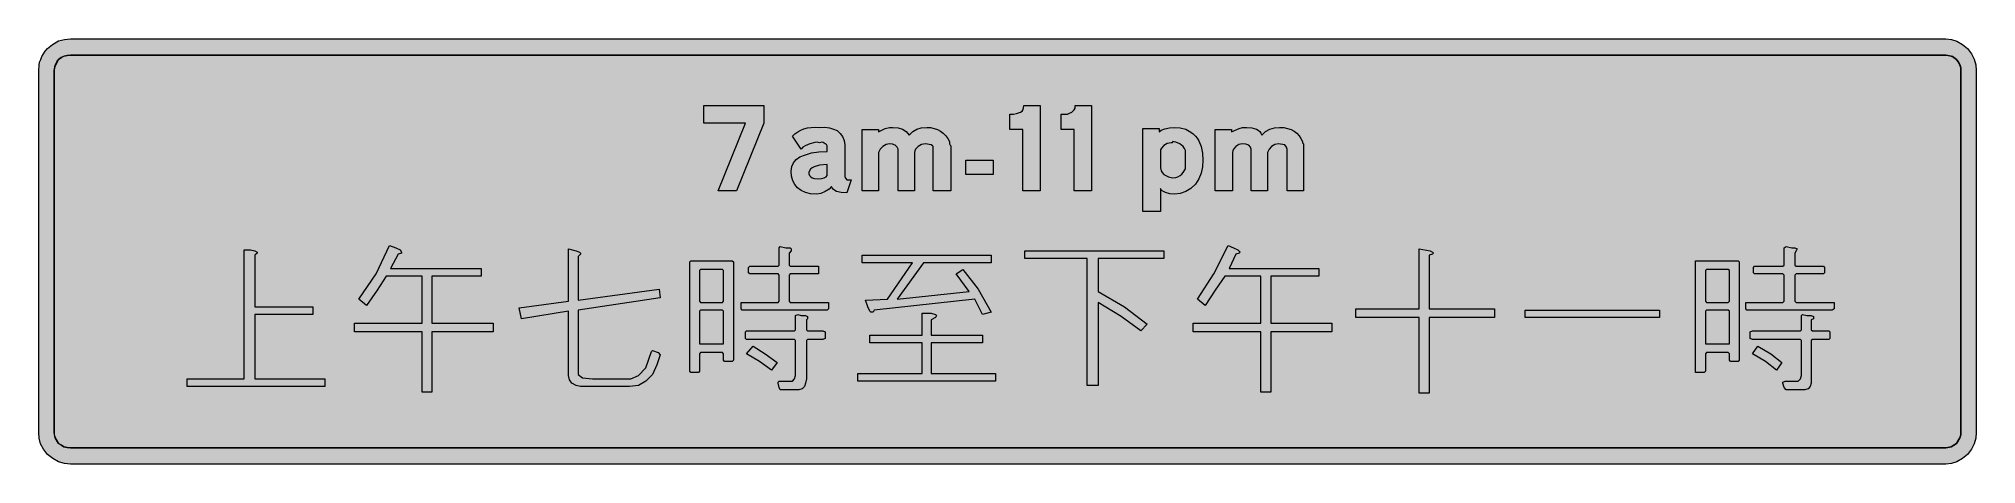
# Model space of a CAD drawing. Header units: metres. Extents: x 18 to 551, y 78 to 195.
import ezdxf

# ---------------------------------------------------------------- set-up
doc = ezdxf.new("R2010")
doc.units = ezdxf.units.M
doc.layers.add('FILL_BLACK_000000', color=7, linetype='Continuous', true_color=0x000000)
doc.layers.add('FILL_PINK_E1E1E1', color=7, linetype='Continuous', true_color=0xe1e1e1)

msp = doc.modelspace()

# ---------------------------------------------------------------- hatches: boundary and pattern name
at = {"layer": 'FILL_BLACK_000000', "true_color": 0x000000}
h = msp.add_hatch(color=7, dxfattribs=at)
h.dxf.hatch_style = 1
h.paths.add_polyline_path([(25.47, 78.59), (23.83, 79.09), (22.24, 79.94), (20.79, 81.12), (19.66, 82.52), (18.91, 84.01), (18.51, 85.55), (18.39, 87.12), (18.39, 186.42), (18.47, 187.92), (18.64, 188.7), (18.99, 189.42), (19.27, 190.27), (19.66, 191.03), (20.17, 191.74), (20.79, 192.42), (22.18, 193.58), (23.79, 194.52), (25.44, 194.93), (27.09, 195.12), (542.19, 195.12), (543.76, 194.95), (545.3, 194.44), (546.79, 193.6), (548.19, 192.42), (549.32, 191.02), (550.06, 189.53), (550.47, 187.99), (550.59, 186.42), (550.59, 87.12), (550.47, 85.55), (550.06, 84.01), (549.32, 82.52), (548.19, 81.12), (546.79, 79.94), (545.3, 79.09), (543.76, 78.59), (542.19, 78.42), (27.09, 78.42), (25.47, 78.59)])
h.paths.add_polyline_path([(543.69, 83.22), (545.19, 84.12), (546.09, 85.62), (546.35, 86.48), (546.39, 87.12), (546.39, 186.42), (546.35, 187.17), (546.09, 187.92), (545.64, 188.78), (545.19, 189.42), (544.44, 189.98), (544.09, 190.22), (543.69, 190.32), (542.83, 190.58), (542.19, 190.62), (27.09, 190.62), (26.19, 190.56), (25.33, 190.36), (24.52, 189.99), (23.79, 189.42), (22.97, 187.92), (22.69, 187.14), (22.59, 186.42), (22.59, 87.12), (22.59, 86.82), (22.59, 86.52), (22.85, 86.07), (22.89, 85.62), (23.79, 84.12), (24.65, 83.67), (25.29, 83.22), (26.19, 82.96), (27.09, 82.92), (542.19, 82.92), (542.83, 82.96), (543.69, 83.22)], flags=16)
h = msp.add_hatch(color=7, dxfattribs=at)
h.dxf.hatch_style = 1
h.paths.add_polyline_path([(210.09, 153.42), (204.99, 153.42), (212.49, 172.02), (201.09, 172.02), (201.09, 176.82), (217.59, 176.82), (217.59, 172.02), (210.09, 153.42)])
h = msp.add_hatch(color=7, dxfattribs=at)
h.dxf.hatch_style = 1
h.paths.add_polyline_path([(285.09, 170.22), (285.09, 174.42), (286.11, 174.47), (286.93, 174.61), (288.09, 175.02), (288.48, 175.3), (288.76, 175.69), (288.93, 176.2), (288.99, 176.82), (293.49, 176.82), (293.49, 153.42), (288.69, 153.42), (288.69, 170.22), (285.09, 170.22)])
h = msp.add_hatch(color=7, dxfattribs=at)
h.dxf.hatch_style = 1
h.paths.add_polyline_path([(299.19, 170.22), (299.19, 174.42), (300.99, 174.42), (301.48, 174.72), (302.19, 175.02), (302.79, 175.62), (303.05, 176.11), (303.09, 176.82), (307.59, 176.82), (307.59, 153.42), (302.79, 153.42), (302.79, 170.22), (299.19, 170.22)])
h = msp.add_hatch(color=7, dxfattribs=at)
h.dxf.hatch_style = 1
h.paths.add_polyline_path([(226.86, 169.6), (227.68, 170.05), (228.58, 170.41), (229.54, 170.67), (230.58, 170.82), (231.69, 170.88), (232.89, 170.82), (234.36, 170.89), (235.63, 170.71), (236.73, 170.36), (237.69, 169.92), (238.52, 169.18), (239.19, 168.31), (239.63, 167.26), (239.79, 166.02), (239.79, 157.32), (239.98, 156.87), (240.39, 156.42), (241.59, 156.42), (240.39, 152.82), (238.76, 152.93), (237.5, 153.27), (237.02, 153.52), (236.64, 153.83), (236.36, 154.2), (236.19, 154.62), (235.49, 153.91), (234.43, 153.23), (233.19, 152.72), (231.99, 152.52), (230.4, 152.63), (229.01, 152.96), (227.83, 153.49), (226.85, 154.21), (226.09, 155.11), (225.54, 156.19), (225.2, 157.43), (225.09, 158.82), (225.25, 160.06), (225.73, 161.11), (226.48, 161.98), (227.49, 162.72), (228.96, 163.33), (230.68, 163.81), (232.68, 164.11), (234.99, 164.22), (234.99, 164.82), (234.91, 165.79), (234.74, 166.09), (234.39, 166.32), (233.87, 166.69), (233.46, 166.74), (232.89, 166.62), (232.22, 166.74), (231.54, 166.69), (230.19, 166.32), (228.88, 165.79), (228.29, 165.39), (227.79, 164.82), (225.39, 168.42), (226.09, 169.05), (226.86, 169.6)])
h.paths.add_polyline_path([(230.11, 157.66), (230.4, 157.3), (230.79, 157.02), (231.07, 156.85), (231.47, 156.76), (232.59, 156.72), (233.43, 156.78), (234.13, 156.94), (234.66, 157.23), (234.99, 157.62), (234.99, 160.62), (232.85, 160.43), (231.39, 160.02), (230.82, 159.74), (230.42, 159.38), (229.89, 158.52), (229.95, 158.07), (230.11, 157.66)], flags=16)
h = msp.add_hatch(color=7, dxfattribs=at)
h.dxf.hatch_style = 1
h.paths.add_polyline_path([(254.45, 170.7), (255.69, 170.33), (256.7, 169.68), (257.49, 168.72), (258.45, 169.68), (259.55, 170.33), (260.82, 170.7), (262.29, 170.82), (263.37, 170.75), (264.37, 170.55), (265.29, 170.22), (266.11, 169.77), (266.86, 169.21), (267.52, 168.54), (268.1, 167.78), (268.59, 166.92), (268.59, 166.32), (268.74, 165.91), (268.89, 165.72), (268.89, 165.42), (268.89, 153.42), (264.09, 153.42), (264.09, 164.82), (264.09, 165.42), (264.04, 165.6), (263.9, 165.72), (263.49, 166.02), (261.99, 166.32), (260.89, 166.11), (259.93, 165.57), (259.25, 164.8), (259.06, 164.37), (258.99, 163.92), (258.99, 153.42), (254.49, 153.42), (254.49, 164.82), (254.16, 165.43), (253.63, 165.91), (252.93, 166.21), (252.09, 166.32), (251.16, 166.11), (250.25, 165.57), (249.52, 164.8), (249.09, 163.92), (249.09, 153.42), (244.59, 153.42), (244.59, 170.22), (249.09, 170.22), (249.09, 169.62), (250.89, 170.52), (252.05, 170.78), (252.99, 170.82), (254.45, 170.7)])
h = msp.add_hatch(color=7, dxfattribs=at)
h.dxf.hatch_style = 1
h.paths.add_polyline_path([(327.88, 152.93), (326.97, 153.41), (326.67, 153.7), (326.49, 154.02), (326.49, 147.72), (321.69, 147.72), (321.69, 170.52), (326.19, 170.52), (326.19, 169.62), (326.72, 170.06), (327.73, 170.44), (329.02, 170.72), (330.39, 170.82), (331.96, 170.7), (333.46, 170.29), (334.86, 169.55), (335.5, 169.04), (336.09, 168.42), (336.61, 167.82), (337.05, 167.14), (337.7, 165.57), (338.07, 163.78), (338.19, 161.82), (338.07, 160.03), (337.7, 158.29), (337.05, 156.67), (336.09, 155.22), (334.86, 154.04), (333.46, 153.19), (331.96, 152.69), (330.39, 152.52), (329.06, 152.63), (327.88, 152.93)])
h.paths.add_polyline_path([(326.71, 158.93), (327, 158.41), (327.39, 157.92), (328.7, 157.24), (329.79, 157.02), (330.73, 157.09), (331.27, 157.27), (331.89, 157.62), (332.34, 157.94), (332.75, 158.41), (333.39, 159.42), (333.39, 160.02), (333.39, 160.32), (333.39, 163.62), (333.39, 163.92), (333.39, 164.52), (333.11, 165.05), (332.74, 165.53), (331.81, 166.28), (330.77, 166.76), (329.79, 166.92), (329.79, 166.62), (329.49, 166.62), (328.39, 166.41), (327.43, 165.87), (326.75, 165.1), (326.56, 164.67), (326.49, 164.22), (326.49, 159.72), (326.71, 158.93)], flags=16)
h = msp.add_hatch(color=7, dxfattribs=at)
h.dxf.hatch_style = 1
h.paths.add_polyline_path([(357.96, 166.11), (357.05, 165.57), (356.32, 164.8), (355.89, 163.92), (355.89, 153.42), (351.39, 153.42), (351.39, 164.82), (351.23, 165.43), (350.75, 165.91), (350, 166.21), (348.99, 166.32), (348.06, 166.11), (347.19, 165.57), (346.54, 164.8), (346.36, 164.37), (346.29, 163.92), (346.29, 153.42), (341.49, 153.42), (341.49, 170.22), (345.99, 170.22), (345.99, 169.62), (348.09, 170.52), (349.03, 170.78), (350.19, 170.82), (351.65, 170.7), (352.85, 170.33), (353.35, 170.04), (353.78, 169.68), (354.12, 169.24), (354.39, 168.72), (355.39, 169.68), (356.57, 170.33), (357.85, 170.7), (359.19, 170.82), (360.37, 170.75), (361.44, 170.55), (362.4, 170.22), (363.24, 169.77), (363.97, 169.21), (364.59, 168.54), (365.1, 167.78), (365.49, 166.92), (365.53, 166.62), (365.79, 166.32), (365.79, 165.72), (365.79, 165.42), (365.79, 153.42), (361.29, 153.42), (361.29, 164.82), (361.1, 165.42), (360.69, 166.02), (358.89, 166.32), (357.96, 166.11)])
h = msp.add_hatch(color=7, dxfattribs=at)
h.dxf.hatch_style = 1
h.paths.add_polyline_path([(273.09, 157.92), (273.09, 161.82), (280.59, 161.82), (280.59, 157.92), (273.09, 157.92)])
h = msp.add_hatch(color=7, dxfattribs=at)
h.dxf.hatch_style = 1
h.paths.add_polyline_path([(126.39, 114.72), (126.39, 98.22), (123.69, 98.22), (123.69, 114.72), (105.09, 114.72), (105.09, 117.12), (123.69, 117.12), (123.69, 130.02), (113.79, 130.02), (111.39, 126.12), (108.39, 121.92), (106.29, 123.72), (111.09, 130.62), (114.69, 138.42), (116.49, 137.82), (117.69, 137.22), (117.99, 136.62), (117.99, 136.32), (117.09, 136.02), (114.99, 132.12), (139.89, 132.12), (139.89, 130.02), (126.39, 130.02), (126.39, 117.12), (143.19, 117.12), (143.19, 114.72), (126.39, 114.72)])
h = msp.add_hatch(color=7, dxfattribs=at)
h.dxf.hatch_style = 1
h.paths.add_polyline_path([(356.79, 114.72), (356.79, 98.22), (354.09, 98.22), (354.09, 114.72), (335.49, 114.72), (335.49, 117.12), (354.09, 117.12), (354.09, 130.02), (344.19, 130.02), (341.49, 126.12), (338.79, 121.92), (336.69, 123.72), (341.19, 130.62), (345.09, 138.42), (346.59, 137.82), (347.79, 137.22), (348.39, 136.62), (348.09, 136.32), (347.19, 136.02), (345.39, 132.12), (369.99, 132.12), (369.99, 130.02), (356.79, 130.02), (356.79, 117.12), (373.59, 117.12), (373.59, 114.72), (356.79, 114.72)])
h = msp.add_hatch(color=7, dxfattribs=at)
h.dxf.hatch_style = 1
h.paths.add_polyline_path([(77.79, 101.82), (96.99, 101.82), (96.99, 99.72), (59.19, 99.72), (59.19, 101.82), (74.79, 101.82), (74.79, 137.22), (76.59, 137.22), (77.79, 136.92), (78.39, 136.62), (78.39, 136.32), (77.79, 135.72), (77.79, 121.62), (93.69, 121.62), (93.69, 119.52), (77.79, 119.52), (77.79, 101.82)])
h = msp.add_hatch(color=7, dxfattribs=at)
h.dxf.hatch_style = 1
h.paths.add_polyline_path([(166.59, 120.72), (166.59, 103.02), (167.79, 102.12), (170.49, 101.82), (180.99, 101.82), (183.09, 102.72), (185.19, 104.82), (186.69, 109.32), (186.99, 109.62), (188.49, 109.02), (189.09, 108.42), (188.19, 105.72), (186.99, 103.02), (185.19, 101.22), (183.09, 100.02), (180.69, 99.72), (167.19, 99.72), (165.99, 100.02), (164.79, 100.62), (164.19, 101.52), (163.89, 102.72), (163.89, 120.42), (150.99, 118.32), (150.39, 121.32), (163.89, 123.12), (163.89, 137.52), (165.99, 136.92), (166.89, 136.62), (167.19, 136.32), (167.19, 136.02), (166.59, 135.42), (166.59, 123.42), (188.79, 126.42), (189.09, 124.02), (166.59, 120.72)])
h = msp.add_hatch(color=7, dxfattribs=at)
h.dxf.hatch_style = 1
h.paths.add_polyline_path([(206.79, 106.62), (206.49, 106.92), (206.49, 108.72), (206.19, 109.02), (200.19, 109.02), (199.89, 108.72), (199.89, 103.92), (199.59, 103.62), (197.49, 103.62), (197.19, 103.92), (197.19, 133.92), (197.49, 134.22), (208.89, 134.22), (209.19, 133.92), (209.19, 106.92), (208.89, 106.62), (206.79, 106.62)])
h.paths.add_polyline_path([(200.19, 120.72), (199.89, 120.42), (199.89, 111.42), (200.19, 111.42), (206.19, 111.42), (206.49, 111.42), (206.49, 120.42), (206.19, 120.72), (200.19, 120.72)], flags=16)
h.paths.add_polyline_path([(206.49, 123.12), (206.49, 131.52), (206.19, 131.82), (200.19, 131.82), (199.89, 131.52), (199.89, 123.12), (200.19, 122.82), (206.19, 122.82), (206.49, 123.12)], flags=16)
h = msp.add_hatch(color=7, dxfattribs=at)
h.dxf.hatch_style = 1
h.paths.add_polyline_path([(234.99, 122.82), (235.29, 122.82), (235.29, 121.02), (234.99, 120.72), (211.59, 120.72), (211.29, 121.02), (211.29, 122.82), (211.59, 122.82), (221.49, 122.82), (221.79, 123.12), (221.79, 130.32), (221.49, 130.62), (214.59, 130.62), (213.69, 130.62), (213.39, 130.92), (213.39, 132.42), (213.69, 132.72), (214.59, 132.72), (221.49, 132.72), (221.79, 133.02), (221.79, 137.82), (222.09, 138.12), (223.59, 137.82), (224.79, 137.82), (225.09, 137.52), (225.09, 136.92), (224.49, 136.32), (224.49, 133.02), (224.79, 132.72), (232.59, 132.72), (232.59, 132.42), (232.59, 130.92), (232.59, 130.62), (224.79, 130.62), (224.49, 130.32), (224.49, 123.12), (224.79, 122.82), (234.99, 122.82)])
h = msp.add_hatch(color=7, dxfattribs=at)
h.dxf.hatch_style = 1
h.paths.add_polyline_path([(247.59, 120.12), (246.99, 120.12), (246.69, 120.42), (246.09, 121.62), (245.49, 123.42), (251.49, 123.72), (258.39, 133.62), (244.59, 133.62), (244.59, 135.72), (279.99, 135.72), (279.99, 133.62), (261.39, 133.62), (254.19, 123.72), (273.99, 125.82), (270.39, 130.62), (272.19, 131.82), (276.39, 126.42), (279.99, 120.12), (277.59, 119.52), (275.49, 123.72), (247.89, 120.72), (247.59, 120.12)])
h = msp.add_hatch(color=7, dxfattribs=at)
h.dxf.hatch_style = 1
h.paths.add_polyline_path([(309.39, 100.02), (306.39, 100.02), (306.39, 134.82), (289.29, 134.82), (289.29, 136.92), (327.39, 136.92), (327.39, 134.82), (309.39, 134.82), (309.39, 125.82), (316.59, 121.62), (322.89, 116.82), (321.09, 115.02), (315.69, 118.92), (309.39, 122.82), (309.39, 100.02)])
h = msp.add_hatch(color=7, dxfattribs=at)
h.dxf.hatch_style = 1
h.paths.add_polyline_path([(400.29, 118.62), (400.29, 97.92), (397.59, 97.92), (397.59, 118.62), (380.19, 118.62), (380.19, 121.02), (397.59, 121.02), (397.59, 137.52), (400.59, 136.92), (401.19, 136.62), (401.49, 136.32), (401.19, 136.02), (400.29, 135.72), (400.29, 121.02), (418.29, 121.02), (418.29, 118.62), (400.29, 118.62)])
h = msp.add_hatch(color=7, dxfattribs=at)
h.dxf.hatch_style = 1
h.paths.add_polyline_path([(483.09, 106.62), (482.79, 106.92), (482.79, 108.72), (482.49, 109.02), (476.49, 109.02), (476.19, 108.72), (476.19, 103.92), (475.89, 103.62), (473.49, 103.62), (473.49, 103.92), (473.49, 133.92), (473.49, 134.22), (485.19, 134.22), (485.49, 133.92), (485.49, 106.92), (485.19, 106.62), (483.09, 106.62)])
h.paths.add_polyline_path([(482.79, 120.42), (482.49, 120.72), (476.49, 120.72), (476.19, 120.42), (476.19, 111.42), (476.49, 111.42), (482.49, 111.42), (482.79, 111.42), (482.79, 120.42)], flags=16)
h.paths.add_polyline_path([(482.79, 123.12), (482.79, 131.52), (482.49, 131.82), (476.49, 131.82), (476.19, 131.52), (476.19, 123.12), (476.49, 122.82), (482.49, 122.82), (482.79, 123.12)], flags=16)
h = msp.add_hatch(color=7, dxfattribs=at)
h.dxf.hatch_style = 1
h.paths.add_polyline_path([(489.69, 130.62), (489.39, 130.92), (489.39, 132.42), (489.69, 132.72), (490.59, 132.72), (497.49, 132.72), (497.79, 133.02), (497.79, 137.82), (498.39, 138.12), (499.89, 137.82), (500.79, 137.82), (501.39, 137.52), (501.09, 136.92), (500.79, 136.32), (500.79, 133.02), (501.09, 132.72), (508.59, 132.72), (508.89, 132.42), (508.89, 130.92), (508.59, 130.62), (501.09, 130.62), (500.79, 130.32), (500.79, 123.12), (501.09, 122.82), (510.99, 122.82), (511.59, 122.82), (511.59, 121.02), (510.99, 120.72), (487.59, 120.72), (487.29, 121.02), (487.29, 122.82), (487.59, 122.82), (497.49, 122.82), (497.79, 123.12), (497.79, 130.32), (497.49, 130.62), (490.59, 130.62), (489.69, 130.62)])
h = msp.add_hatch(color=7, dxfattribs=at)
h.dxf.hatch_style = 1
h.paths.add_polyline_path([(212.49, 112.92), (212.49, 114.72), (212.79, 115.02), (225.99, 115.02), (226.29, 115.32), (226.29, 119.22), (226.89, 119.52), (227.79, 119.22), (228.99, 119.22), (229.59, 118.92), (229.59, 118.32), (229.29, 118.02), (229.29, 115.32), (229.59, 115.02), (233.79, 115.02), (234.39, 114.72), (234.39, 112.92), (233.79, 112.62), (229.59, 112.62), (229.29, 112.32), (229.29, 101.82), (228.99, 100.62), (228.69, 99.72), (228.09, 99.12), (227.19, 98.82), (222.69, 98.82), (222.09, 98.82), (221.79, 99.42), (221.49, 100.62), (221.49, 100.92), (221.79, 101.22), (225.39, 101.22), (225.99, 101.82), (226.29, 102.72), (226.29, 112.32), (225.99, 112.62), (212.79, 112.62), (212.49, 112.92)])
h = msp.add_hatch(color=7, dxfattribs=at)
h.dxf.hatch_style = 1
h.paths.add_polyline_path([(277.59, 113.82), (277.59, 111.72), (263.49, 111.72), (263.49, 103.32), (281.19, 103.32), (281.19, 101.22), (243.39, 101.22), (243.39, 103.32), (261.09, 103.32), (261.09, 111.72), (246.69, 111.72), (246.69, 113.82), (261.09, 113.82), (261.09, 119.82), (263.49, 119.82), (264.69, 119.52), (264.99, 119.22), (264.69, 118.62), (263.49, 118.02), (263.49, 113.82), (277.59, 113.82)])
h = msp.add_hatch(color=7, dxfattribs=at)
h.dxf.hatch_style = 1
h.paths.add_polyline_path([(463.59, 118.62), (426.69, 118.62), (426.69, 120.72), (463.59, 120.72), (463.59, 118.62)])
h = msp.add_hatch(color=7, dxfattribs=at)
h.dxf.hatch_style = 1
h.paths.add_polyline_path([(488.49, 112.92), (488.49, 114.72), (489.09, 115.02), (502.29, 115.02), (502.59, 115.32), (502.59, 119.22), (502.89, 119.52), (504.09, 119.22), (505.29, 119.22), (505.89, 118.92), (505.89, 118.32), (505.29, 118.02), (505.29, 115.32), (505.59, 115.02), (510.09, 115.02), (510.39, 114.72), (510.39, 112.92), (510.09, 112.62), (505.59, 112.62), (505.29, 112.32), (505.29, 101.82), (505.29, 100.62), (504.99, 99.72), (504.39, 99.12), (503.49, 98.82), (498.99, 98.82), (498.39, 98.82), (497.79, 99.42), (497.49, 100.62), (497.49, 100.92), (498.09, 101.22), (501.69, 101.22), (502.29, 101.82), (502.59, 102.72), (502.59, 112.32), (502.29, 112.62), (489.09, 112.62), (488.49, 112.92)])
h = msp.add_hatch(color=7, dxfattribs=at)
h.dxf.hatch_style = 1
h.paths.add_polyline_path([(216.39, 106.62), (212.79, 108.72), (214.59, 110.82), (217.89, 108.72), (221.19, 106.32), (219.69, 104.22), (216.39, 106.62)])
h = msp.add_hatch(color=7, dxfattribs=at)
h.dxf.hatch_style = 1
h.paths.add_polyline_path([(497.19, 106.32), (495.69, 104.22), (492.69, 106.62), (489.09, 108.72), (490.59, 110.82), (494.19, 108.72), (497.19, 106.32)])
at = {"layer": 'FILL_PINK_E1E1E1', "true_color": 0xe1e1e1}
h = msp.add_hatch(color=7, dxfattribs=at)
h.dxf.hatch_style = 1
h.paths.add_polyline_path([(542.19, 190.62), (542.91, 190.56), (543.69, 190.36), (544.47, 189.99), (545.19, 189.42), (545.76, 188.7), (546.13, 187.92), (546.33, 187.14), (546.39, 186.42), (546.39, 87.12), (546.35, 86.48), (546.09, 85.62), (545.19, 84.12), (543.69, 83.22), (542.83, 82.96), (542.19, 82.92), (27.09, 82.92), (26.19, 82.96), (25.29, 83.22), (24.65, 83.67), (23.79, 84.12), (22.89, 85.62), (22.59, 87.12), (22.59, 186.42), (22.89, 187.92), (23.34, 188.78), (23.79, 189.42), (24.65, 189.98), (25.29, 190.32), (26.19, 190.58), (27.09, 190.62), (542.19, 190.62)])

# ---------------------------------------------------------------- linework, layer by layer
at = {"layer": 'FILL_BLACK_000000', "lineweight": 0, "true_color": 0x000000}
for points in [[(25.47, 78.59), (23.83, 79.09), (22.24, 79.94), (20.79, 81.12), (19.66, 82.52), (18.91, 84.01), (18.51, 85.55), (18.39, 87.12), (18.39, 186.42), (18.47, 187.92), (18.64, 188.7), (18.99, 189.42), (19.27, 190.27), (19.66, 191.03), (20.17, 191.74), (20.79, 192.42), (22.18, 193.58), (23.79, 194.52), (25.44, 194.93), (27.09, 195.12), (542.19, 195.12), (543.76, 194.95), (545.3, 194.44), (546.79, 193.6), (548.19, 192.42), (549.32, 191.02), (550.06, 189.53), (550.47, 187.99), (550.59, 186.42), (550.59, 87.12), (550.47, 85.55), (550.06, 84.01), (549.32, 82.52), (548.19, 81.12), (546.79, 79.94), (545.3, 79.09), (543.76, 78.59), (542.19, 78.42), (27.09, 78.42)], [(543.69, 83.22), (545.19, 84.12), (546.09, 85.62), (546.35, 86.48), (546.39, 87.12), (546.39, 186.42), (546.35, 187.17), (546.09, 187.92), (545.64, 188.78), (545.19, 189.42), (544.44, 189.98), (544.09, 190.22), (543.69, 190.32), (542.83, 190.58), (542.19, 190.62), (27.09, 190.62), (26.19, 190.56), (25.33, 190.36), (24.52, 189.99), (23.79, 189.42), (22.97, 187.92), (22.69, 187.14), (22.59, 186.42), (22.59, 87.12), (22.59, 86.82), (22.59, 86.52), (22.85, 86.07), (22.89, 85.62), (23.79, 84.12), (24.65, 83.67), (25.29, 83.22), (26.19, 82.96), (27.09, 82.92), (542.19, 82.92), (542.83, 82.96)], [(210.09, 153.42), (204.99, 153.42), (212.49, 172.02), (201.09, 172.02), (201.09, 176.82), (217.59, 176.82), (217.59, 172.02)], [(285.09, 170.22), (285.09, 174.42), (286.11, 174.47), (286.93, 174.61), (288.09, 175.02), (288.48, 175.3), (288.76, 175.69), (288.93, 176.2), (288.99, 176.82), (293.49, 176.82), (293.49, 153.42), (288.69, 153.42), (288.69, 170.22)], [(299.19, 170.22), (299.19, 174.42), (300.99, 174.42), (301.48, 174.72), (302.19, 175.02), (302.79, 175.62), (303.05, 176.11), (303.09, 176.82), (307.59, 176.82), (307.59, 153.42), (302.79, 153.42), (302.79, 170.22)], [(226.86, 169.6), (227.68, 170.05), (228.58, 170.41), (229.54, 170.67), (230.58, 170.82), (231.69, 170.88), (232.89, 170.82), (234.36, 170.89), (235.63, 170.71), (236.73, 170.36), (237.69, 169.92), (238.52, 169.18), (239.19, 168.31), (239.63, 167.26), (239.79, 166.02), (239.79, 157.32), (239.98, 156.87), (240.39, 156.42), (241.59, 156.42), (240.39, 152.82), (238.76, 152.93), (237.5, 153.27), (237.02, 153.52), (236.64, 153.83), (236.36, 154.2), (236.19, 154.62), (235.49, 153.91), (234.43, 153.23), (233.19, 152.72), (231.99, 152.52), (230.4, 152.63), (229.01, 152.96), (227.83, 153.49), (226.85, 154.21), (226.09, 155.11), (225.54, 156.19), (225.2, 157.43), (225.09, 158.82), (225.25, 160.06), (225.73, 161.11), (226.48, 161.98), (227.49, 162.72), (228.96, 163.33), (230.68, 163.81), (232.68, 164.11), (234.99, 164.22), (234.99, 164.82), (234.91, 165.79), (234.74, 166.09), (234.39, 166.32), (233.87, 166.69), (233.46, 166.74), (232.89, 166.62), (232.22, 166.74), (231.54, 166.69), (230.19, 166.32), (228.88, 165.79), (228.29, 165.39), (227.79, 164.82), (225.39, 168.42), (226.09, 169.05)], [(254.45, 170.7), (255.69, 170.33), (256.7, 169.68), (257.49, 168.72), (258.45, 169.68), (259.55, 170.33), (260.82, 170.7), (262.29, 170.82), (263.37, 170.75), (264.37, 170.55), (265.29, 170.22), (266.11, 169.77), (266.86, 169.21), (267.52, 168.54), (268.1, 167.78), (268.59, 166.92), (268.59, 166.32), (268.74, 165.91), (268.89, 165.72), (268.89, 165.42), (268.89, 153.42), (264.09, 153.42), (264.09, 164.82), (264.09, 165.42), (264.04, 165.6), (263.9, 165.72), (263.49, 166.02), (261.99, 166.32), (260.89, 166.11), (259.93, 165.57), (259.25, 164.8), (259.06, 164.37), (258.99, 163.92), (258.99, 153.42), (254.49, 153.42), (254.49, 164.82), (254.16, 165.43), (253.63, 165.91), (252.93, 166.21), (252.09, 166.32), (251.16, 166.11), (250.25, 165.57), (249.52, 164.8), (249.09, 163.92), (249.09, 153.42), (244.59, 153.42), (244.59, 170.22), (249.09, 170.22), (249.09, 169.62), (250.89, 170.52), (252.05, 170.78), (252.99, 170.82)], [(327.88, 152.93), (326.97, 153.41), (326.67, 153.7), (326.49, 154.02), (326.49, 147.72), (321.69, 147.72), (321.69, 170.52), (326.19, 170.52), (326.19, 169.62), (326.72, 170.06), (327.73, 170.44), (329.02, 170.72), (330.39, 170.82), (331.96, 170.7), (333.46, 170.29), (334.86, 169.55), (335.5, 169.04), (336.09, 168.42), (336.61, 167.82), (337.05, 167.14), (337.7, 165.57), (338.07, 163.78), (338.19, 161.82), (338.07, 160.03), (337.7, 158.29), (337.05, 156.67), (336.09, 155.22), (334.86, 154.04), (333.46, 153.19), (331.96, 152.69), (330.39, 152.52), (329.06, 152.63)], [(357.96, 166.11), (357.05, 165.57), (356.32, 164.8), (355.89, 163.92), (355.89, 153.42), (351.39, 153.42), (351.39, 164.82), (351.23, 165.43), (350.75, 165.91), (350, 166.21), (348.99, 166.32), (348.06, 166.11), (347.19, 165.57), (346.54, 164.8), (346.36, 164.37), (346.29, 163.92), (346.29, 153.42), (341.49, 153.42), (341.49, 170.22), (345.99, 170.22), (345.99, 169.62), (348.09, 170.52), (349.03, 170.78), (350.19, 170.82), (351.65, 170.7), (352.85, 170.33), (353.35, 170.04), (353.78, 169.68), (354.12, 169.24), (354.39, 168.72), (355.39, 169.68), (356.57, 170.33), (357.85, 170.7), (359.19, 170.82), (360.37, 170.75), (361.44, 170.55), (362.4, 170.22), (363.24, 169.77), (363.97, 169.21), (364.59, 168.54), (365.1, 167.78), (365.49, 166.92), (365.53, 166.62), (365.79, 166.32), (365.79, 165.72), (365.79, 165.42), (365.79, 153.42), (361.29, 153.42), (361.29, 164.82), (361.1, 165.42), (360.69, 166.02), (358.89, 166.32)], [(326.71, 158.93), (327, 158.41), (327.39, 157.92), (328.7, 157.24), (329.79, 157.02), (330.73, 157.09), (331.27, 157.27), (331.89, 157.62), (332.34, 157.94), (332.75, 158.41), (333.39, 159.42), (333.39, 160.02), (333.39, 160.32), (333.39, 163.62), (333.39, 163.92), (333.39, 164.52), (333.11, 165.05), (332.74, 165.53), (331.81, 166.28), (330.77, 166.76), (329.79, 166.92), (329.79, 166.62), (329.49, 166.62), (328.39, 166.41), (327.43, 165.87), (326.75, 165.1), (326.56, 164.67), (326.49, 164.22), (326.49, 159.72)], [(230.11, 157.66), (230.4, 157.3), (230.79, 157.02), (231.07, 156.85), (231.47, 156.76), (232.59, 156.72), (233.43, 156.78), (234.13, 156.94), (234.66, 157.23), (234.99, 157.62), (234.99, 160.62), (232.85, 160.43), (231.39, 160.02), (230.82, 159.74), (230.42, 159.38), (229.89, 158.52), (229.95, 158.07)], [(273.09, 157.92), (273.09, 161.82), (280.59, 161.82), (280.59, 157.92)], [(126.39, 114.72), (126.39, 98.22), (123.69, 98.22), (123.69, 114.72), (105.09, 114.72), (105.09, 117.12), (123.69, 117.12), (123.69, 130.02), (113.79, 130.02), (111.39, 126.12), (108.39, 121.92), (106.29, 123.72), (111.09, 130.62), (114.69, 138.42), (116.49, 137.82), (117.69, 137.22), (117.99, 136.62), (117.99, 136.32), (117.09, 136.02), (114.99, 132.12), (139.89, 132.12), (139.89, 130.02), (126.39, 130.02), (126.39, 117.12), (143.19, 117.12), (143.19, 114.72)], [(356.79, 114.72), (356.79, 98.22), (354.09, 98.22), (354.09, 114.72), (335.49, 114.72), (335.49, 117.12), (354.09, 117.12), (354.09, 130.02), (344.19, 130.02), (341.49, 126.12), (338.79, 121.92), (336.69, 123.72), (341.19, 130.62), (345.09, 138.42), (346.59, 137.82), (347.79, 137.22), (348.39, 136.62), (348.09, 136.32), (347.19, 136.02), (345.39, 132.12), (369.99, 132.12), (369.99, 130.02), (356.79, 130.02), (356.79, 117.12), (373.59, 117.12), (373.59, 114.72)], [(77.79, 101.82), (96.99, 101.82), (96.99, 99.72), (59.19, 99.72), (59.19, 101.82), (74.79, 101.82), (74.79, 137.22), (76.59, 137.22), (77.79, 136.92), (78.39, 136.62), (78.39, 136.32), (77.79, 135.72), (77.79, 121.62), (93.69, 121.62), (93.69, 119.52), (77.79, 119.52)], [(166.59, 120.72), (166.59, 103.02), (167.79, 102.12), (170.49, 101.82), (180.99, 101.82), (183.09, 102.72), (185.19, 104.82), (186.69, 109.32), (186.99, 109.62), (188.49, 109.02), (189.09, 108.42), (188.19, 105.72), (186.99, 103.02), (185.19, 101.22), (183.09, 100.02), (180.69, 99.72), (167.19, 99.72), (165.99, 100.02), (164.79, 100.62), (164.19, 101.52), (163.89, 102.72), (163.89, 120.42), (150.99, 118.32), (150.39, 121.32), (163.89, 123.12), (163.89, 137.52), (165.99, 136.92), (166.89, 136.62), (167.19, 136.32), (167.19, 136.02), (166.59, 135.42), (166.59, 123.42), (188.79, 126.42), (189.09, 124.02)], [(206.79, 106.62), (206.49, 106.92), (206.49, 108.72), (206.19, 109.02), (200.19, 109.02), (199.89, 108.72), (199.89, 103.92), (199.59, 103.62), (197.49, 103.62), (197.19, 103.92), (197.19, 133.92), (197.49, 134.22), (208.89, 134.22), (209.19, 133.92), (209.19, 106.92), (208.89, 106.62)], [(234.99, 122.82), (235.29, 122.82), (235.29, 121.02), (234.99, 120.72), (211.59, 120.72), (211.29, 121.02), (211.29, 122.82), (211.59, 122.82), (221.49, 122.82), (221.79, 123.12), (221.79, 130.32), (221.49, 130.62), (214.59, 130.62), (213.69, 130.62), (213.39, 130.92), (213.39, 132.42), (213.69, 132.72), (214.59, 132.72), (221.49, 132.72), (221.79, 133.02), (221.79, 137.82), (222.09, 138.12), (223.59, 137.82), (224.79, 137.82), (225.09, 137.52), (225.09, 136.92), (224.49, 136.32), (224.49, 133.02), (224.79, 132.72), (232.59, 132.72), (232.59, 132.42), (232.59, 130.92), (232.59, 130.62), (224.79, 130.62), (224.49, 130.32), (224.49, 123.12), (224.79, 122.82)], [(247.59, 120.12), (246.99, 120.12), (246.69, 120.42), (246.09, 121.62), (245.49, 123.42), (251.49, 123.72), (258.39, 133.62), (244.59, 133.62), (244.59, 135.72), (279.99, 135.72), (279.99, 133.62), (261.39, 133.62), (254.19, 123.72), (273.99, 125.82), (270.39, 130.62), (272.19, 131.82), (276.39, 126.42), (279.99, 120.12), (277.59, 119.52), (275.49, 123.72), (247.89, 120.72)], [(309.39, 100.02), (306.39, 100.02), (306.39, 134.82), (289.29, 134.82), (289.29, 136.92), (327.39, 136.92), (327.39, 134.82), (309.39, 134.82), (309.39, 125.82), (316.59, 121.62), (322.89, 116.82), (321.09, 115.02), (315.69, 118.92), (309.39, 122.82)], [(400.29, 118.62), (400.29, 97.92), (397.59, 97.92), (397.59, 118.62), (380.19, 118.62), (380.19, 121.02), (397.59, 121.02), (397.59, 137.52), (400.59, 136.92), (401.19, 136.62), (401.49, 136.32), (401.19, 136.02), (400.29, 135.72), (400.29, 121.02), (418.29, 121.02), (418.29, 118.62)], [(483.09, 106.62), (482.79, 106.92), (482.79, 108.72), (482.49, 109.02), (476.49, 109.02), (476.19, 108.72), (476.19, 103.92), (475.89, 103.62), (473.49, 103.62), (473.49, 103.92), (473.49, 133.92), (473.49, 134.22), (485.19, 134.22), (485.49, 133.92), (485.49, 106.92), (485.19, 106.62)], [(489.69, 130.62), (489.39, 130.92), (489.39, 132.42), (489.69, 132.72), (490.59, 132.72), (497.49, 132.72), (497.79, 133.02), (497.79, 137.82), (498.39, 138.12), (499.89, 137.82), (500.79, 137.82), (501.39, 137.52), (501.09, 136.92), (500.79, 136.32), (500.79, 133.02), (501.09, 132.72), (508.59, 132.72), (508.89, 132.42), (508.89, 130.92), (508.59, 130.62), (501.09, 130.62), (500.79, 130.32), (500.79, 123.12), (501.09, 122.82), (510.99, 122.82), (511.59, 122.82), (511.59, 121.02), (510.99, 120.72), (487.59, 120.72), (487.29, 121.02), (487.29, 122.82), (487.59, 122.82), (497.49, 122.82), (497.79, 123.12), (497.79, 130.32), (497.49, 130.62), (490.59, 130.62)], [(206.49, 123.12), (206.49, 131.52), (206.19, 131.82), (200.19, 131.82), (199.89, 131.52), (199.89, 123.12), (200.19, 122.82), (206.19, 122.82)], [(482.79, 123.12), (482.79, 131.52), (482.49, 131.82), (476.49, 131.82), (476.19, 131.52), (476.19, 123.12), (476.49, 122.82), (482.49, 122.82)], [(200.19, 120.72), (199.89, 120.42), (199.89, 111.42), (200.19, 111.42), (206.19, 111.42), (206.49, 111.42), (206.49, 120.42), (206.19, 120.72)], [(212.49, 112.92), (212.49, 114.72), (212.79, 115.02), (225.99, 115.02), (226.29, 115.32), (226.29, 119.22), (226.89, 119.52), (227.79, 119.22), (228.99, 119.22), (229.59, 118.92), (229.59, 118.32), (229.29, 118.02), (229.29, 115.32), (229.59, 115.02), (233.79, 115.02), (234.39, 114.72), (234.39, 112.92), (233.79, 112.62), (229.59, 112.62), (229.29, 112.32), (229.29, 101.82), (228.99, 100.62), (228.69, 99.72), (228.09, 99.12), (227.19, 98.82), (222.69, 98.82), (222.09, 98.82), (221.79, 99.42), (221.49, 100.62), (221.49, 100.92), (221.79, 101.22), (225.39, 101.22), (225.99, 101.82), (226.29, 102.72), (226.29, 112.32), (225.99, 112.62), (212.79, 112.62)], [(277.59, 113.82), (277.59, 111.72), (263.49, 111.72), (263.49, 103.32), (281.19, 103.32), (281.19, 101.22), (243.39, 101.22), (243.39, 103.32), (261.09, 103.32), (261.09, 111.72), (246.69, 111.72), (246.69, 113.82), (261.09, 113.82), (261.09, 119.82), (263.49, 119.82), (264.69, 119.52), (264.99, 119.22), (264.69, 118.62), (263.49, 118.02), (263.49, 113.82)], [(463.59, 118.62), (426.69, 118.62), (426.69, 120.72), (463.59, 120.72)], [(482.79, 120.42), (482.49, 120.72), (476.49, 120.72), (476.19, 120.42), (476.19, 111.42), (476.49, 111.42), (482.49, 111.42), (482.79, 111.42)], [(488.49, 112.92), (488.49, 114.72), (489.09, 115.02), (502.29, 115.02), (502.59, 115.32), (502.59, 119.22), (502.89, 119.52), (504.09, 119.22), (505.29, 119.22), (505.89, 118.92), (505.89, 118.32), (505.29, 118.02), (505.29, 115.32), (505.59, 115.02), (510.09, 115.02), (510.39, 114.72), (510.39, 112.92), (510.09, 112.62), (505.59, 112.62), (505.29, 112.32), (505.29, 101.82), (505.29, 100.62), (504.99, 99.72), (504.39, 99.12), (503.49, 98.82), (498.99, 98.82), (498.39, 98.82), (497.79, 99.42), (497.49, 100.62), (497.49, 100.92), (498.09, 101.22), (501.69, 101.22), (502.29, 101.82), (502.59, 102.72), (502.59, 112.32), (502.29, 112.62), (489.09, 112.62)], [(216.39, 106.62), (212.79, 108.72), (214.59, 110.82), (217.89, 108.72), (221.19, 106.32), (219.69, 104.22)], [(497.19, 106.32), (495.69, 104.22), (492.69, 106.62), (489.09, 108.72), (490.59, 110.82), (494.19, 108.72)]]:
    msp.add_lwpolyline(points, close=True, dxfattribs=at)
at = {"layer": 'FILL_PINK_E1E1E1', "lineweight": 0, "true_color": 0xe1e1e1}
msp.add_lwpolyline([(542.19, 190.62), (542.91, 190.56), (543.69, 190.36), (544.47, 189.99), (545.19, 189.42), (545.76, 188.7), (546.13, 187.92), (546.33, 187.14), (546.39, 186.42), (546.39, 87.12), (546.35, 86.48), (546.09, 85.62), (545.19, 84.12), (543.69, 83.22), (542.83, 82.96), (542.19, 82.92), (27.09, 82.92), (26.19, 82.96), (25.29, 83.22), (24.65, 83.67), (23.79, 84.12), (22.89, 85.62), (22.59, 87.12), (22.59, 186.42), (22.89, 187.92), (23.34, 188.78), (23.79, 189.42), (24.65, 189.98), (25.29, 190.32), (26.19, 190.58), (27.09, 190.62)], close=True, dxfattribs=at)

doc.saveas('drawing.dxf')
